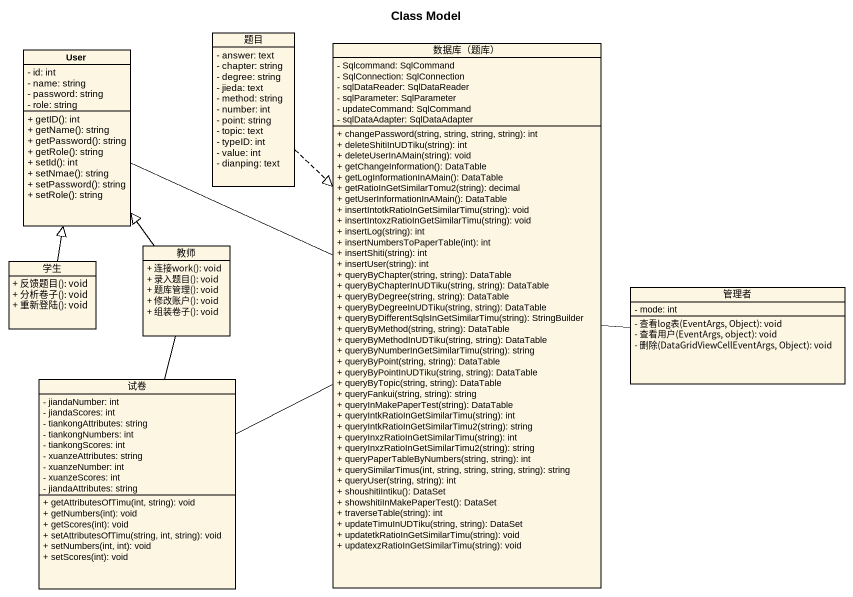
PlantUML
@startuml
title Class Model
hide circle
hide empty members
skinparam classAttributeIconSize 0
class User {
  - id: int
  - name: string
  - password: string
  - role: string
  + getID(): int
  + getName(): string
  + getPassword(): string
  + getRole(): string
  + setId(): int
  + setNmae(): string
  + setPassword(): string
  + setRole(): string
}
class 题目 {
  - answer: text
  - chapter: string
  - degree: string
  - jieda: text
  - method: string
  - number: int
  - point: string
  - topic: text
  - typeID: int
  - value: int
  - dianping: text
}
class "数据库（题库）" as 数据库_题库 {
  - Sqlcommand: SqlCommand
  - SqlConnection: SqlConnection
  - sqlDataReader: SqlDataReader
  - sqlParameter: SqlParameter
  - updateCommand: SqlCommand
  - sqlDataAdapter: SqlDataAdapter
  + changePassword(string, string, string, string): int
  + deleteShitiInUDTiku(string): int
  + deleteUserInAMain(string): void
  + getChangeInformation(): DataTable
  + getLogInformationInAMain(): DataTable
  + getRatioInGetSimilarTomu2(string): decimal
  + getUserInformationInAMain(): DataTable
  + insertIntotkRatioInGetSimilarTimu(string): void
  + insertIntoxzRatioInGetSimilarTimu(string): void
  + insertLog(string): int
  + insertNumbersToPaperTable(int): int
  + insertShiti(string): int
  + insertUser(string): int
  + queryByChapter(string, string): DataTable
  + queryByChapterInUDTiku(string, string): DataTable
  + queryByDegree(string, string): DataTable
  + queryByDegreeInUDTiku(string, string): DataTable
  + queryByDifferentSqlsInGetSimilarTimu(string): StringBuilder
  + queryByMethod(string, string): DataTable
  + queryByMethodInUDTiku(string, string): DataTable
  + queryByNumberInGetSimilarTimu(string): string
  + queryByPoint(string, string): DataTable
  + queryByPointInUDTiku(string, string): DataTable
  + queryByTopic(string, string): DataTable
  + queryFankui(string, string): string
  + queryInMakePaperTest(string): DataTable
  + queryIntkRatioInGetSimilarTimu(string): int
  + queryIntkRatioInGetSimilarTimu2(string): string
  + queryInxzRatioInGetSimilarTimu(string): int
  + queryInxzRatioInGetSimilarTimu2(string): string
  + queryPaperTableByNumbers(string, string): int
  + querySimilarTimus(int, string, string, string, string): string
  + queryUser(string, string): int
  + shoushitiIntiku(): DataSet
  + showshitiInMakePaperTest(): DataSet
  + traverseTable(string): int
  + updateTimuInUDTiku(string, string): DataSet
  + updatetkRatioInGetSimilarTimu(string): void
  + updatexzRatioInGetSimilarTimu(string): void
}
class 学生 {
  + 反馈题目(): void
  + 分析卷子(): void
  + 重新登陆(): void
}
class 教师 {
  + 连接work(): void
  + 录入题目(): void
  + 题库管理(): void
  + 修改账户(): void
  + 组装卷子(): void
}
class 管理者 {
  - mode: int
  - 查看log表(EventArgs, Object): void
  - 查看用户(EventArgs, object): void
  - 删除(DataGridViewCellEventArgs, Object): void
}
class 试卷 {
  - jiandaNumber: int
  - jiandaScores: int
  - tiankongAttributes: string
  - tiankongNumbers: int
  - tiankongScores: int
  - xuanzeAttributes: string
  - xuanzeNumber: int
  - xuanzeScores: int
  - jiandaAttributes: string
  + getAttributesOfTimu(int, string): void
  + getNumbers(int): void
  + getScores(int): void
  + setAttributesOfTimu(string, int, string): void
  + setNumbers(int, int): void
  + setScores(int): void
}
User -right- 数据库_题库
题目 ..|> 数据库_题库
学生 -up-|> User
教师 -up-|> User
教师 -- 试卷
管理者 -left- 数据库_题库
试卷 -right- 数据库_题库
@enduml
